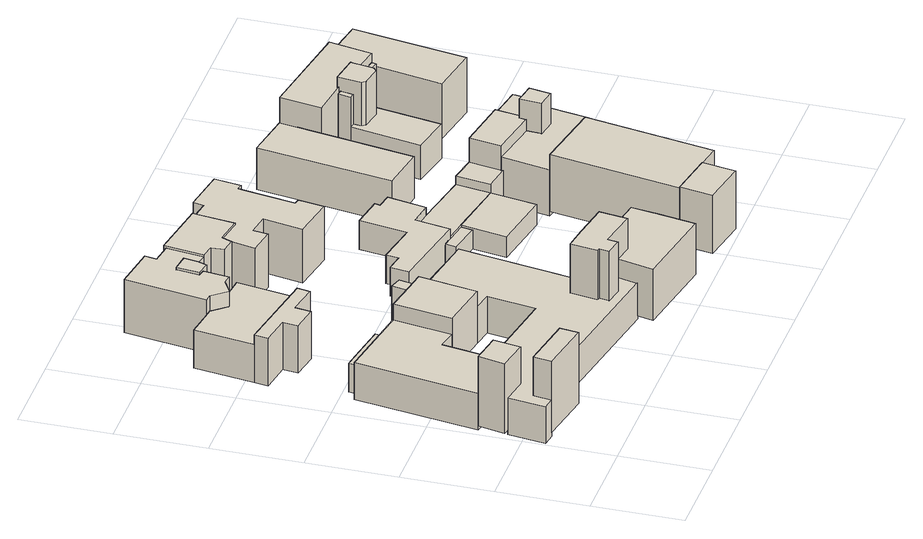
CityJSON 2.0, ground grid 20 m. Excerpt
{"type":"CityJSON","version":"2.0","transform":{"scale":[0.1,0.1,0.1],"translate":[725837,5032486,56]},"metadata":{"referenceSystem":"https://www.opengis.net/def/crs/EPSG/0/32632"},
"CityObjects":{
"building1":{"type":"Building","attributes":{"Building_category":"0303","End Use":"Residential","Envelope":"1971-1980","Heating System":"Traditional Gas Boiler, Centralized, High Temp Radiator","Cooling System":"A-A split"},"geometry":[{"type":"MultiSurface","lod":"1","boundaries":[[[0,1,2,3]],[[4,0,3,5]],[[6,4,5,7]],[[1,6,7,2]],[[1,0,4,6]],[[2,7,5,3]],[[8,9,10,11]],[[12,8,11,13]],[[14,12,13,15]],[[16,14,15,17]],[[9,16,17,10]],[[9,8,12,14,16]],[[10,17,15,13,11]],[[18,19,20,21]],[[22,18,21,23]],[[24,22,23,25]],[[19,24,25,20]],[[19,18,22,24]],[[20,25,23,21]],[[26,27,28,29]],[[30,26,29,31]],[[32,30,31,33]],[[34,32,33,35]],[[27,34,35,28]],[[27,26,30,32,34]],[[28,35,33,31,29]],[[36,37,38,39]],[[40,36,39,41]],[[42,40,41,43]],[[37,42,43,38]],[[37,36,40,42]],[[38,43,41,39]],[[44,45,46,47]],[[48,44,47,49]],[[50,48,49,51]],[[52,50,51,53]],[[54,52,53,55]],[[56,54,55,57]],[[58,56,57,59]],[[60,58,59,61]],[[45,60,61,46]],[[45,44,48,50,52,54,56,58,60]],[[46,61,59,57,55,53,51,49,47]],[[62,63,64,65]],[[66,62,65,61]],[[67,66,61,59]],[[68,67,59,69]],[[70,68,69,71]],[[72,70,71,73]],[[63,72,73,64]],[[63,62,66,67,68,70,72]],[[64,73,71,69,59,61,65]],[[74,75,76,77]],[[78,74,77,79]],[[80,78,79,81]],[[82,80,81,83]],[[84,82,83,85]],[[86,84,85,87]],[[88,86,87,89]],[[90,88,89,91]],[[92,90,91,93]],[[94,92,93,95]],[[96,94,95,97]],[[98,96,97,99]],[[100,98,99,101]],[[102,100,101,103]],[[104,102,103,105]],[[106,104,105,107]],[[108,106,107,109]],[[110,108,109,111]],[[112,110,111,17]],[[113,112,17,15]],[[114,113,15,115]],[[116,114,115,117]],[[118,116,117,119]],[[120,118,119,121]],[[122,120,121,13]],[[123,122,13,11]],[[75,123,11,76]],[[75,74,78,80,82,84,86,88,90,92,94,96,98,100,102,104,106,108,110,112,113,114,116,118,120,122,123]],[[76,11,13,121,119,117,115,15,17,111,109,107,105,103,101,99,97,95,93,91,89,87,85,83,81,79,77]]]}]},
"building2":{"type":"Building","attributes":{"Building_category":"01","End Use":"Residential","Envelope":"1945-1960","Heating System":"Traditional Gas Boiler, Centralized, High Temp Radiator","Cooling System":"A-A split"},"geometry":[{"type":"MultiSurface","lod":"1","boundaries":[[[124,125,126,127]],[[128,124,127,129]],[[130,128,129,131]],[[132,130,131,133]],[[134,132,133,135]],[[136,134,135,137]],[[138,136,137,139]],[[140,138,139,141]],[[125,140,141,126]],[[125,124,128,130,132,134,136,138,140]],[[126,141,139,137,135,133,131,129,127]],[[142,143,144,145]],[[146,142,145,147]],[[148,146,147,126]],[[149,148,126,141]],[[150,149,141,139]],[[151,150,139,152]],[[153,151,152,154]],[[155,153,154,156]],[[157,155,156,158]],[[159,157,158,160]],[[161,159,160,162]],[[163,161,162,164]],[[165,163,164,166]],[[167,165,166,168]],[[169,167,168,170]],[[143,169,170,144]],[[143,142,146,148,149,150,151,153,155,157,159,161,163,165,167,169]],[[144,170,168,166,164,162,160,158,156,154,152,139,141,126,147,145]],[[171,172,173,174]],[[175,171,174,176]],[[177,175,176,178]],[[179,177,178,180]],[[172,179,180,173]],[[172,171,175,177,179]],[[173,180,178,176,174]],[[181,182,183,184]],[[185,181,184,186]],[[187,185,186,188]],[[189,187,188,190]],[[191,189,190,192]],[[193,191,192,194]],[[195,193,194,196]],[[182,195,196,183]],[[182,181,185,187,189,191,193,195]],[[183,196,194,192,190,188,186,184]],[[197,198,188,186]],[[199,197,186,200]],[[201,199,200,202]],[[203,201,202,204]],[[205,203,204,206]],[[207,205,206,208]],[[209,207,208,210]],[[198,209,210,188]],[[198,197,199,201,203,205,207,209]],[[188,210,208,206,204,202,200,186]],[[211,212,213,214]],[[215,211,214,216]],[[217,215,216,218]],[[219,217,218,183]],[[220,219,183,196]],[[221,220,196,194]],[[222,221,194,192]],[[223,222,192,224]],[[225,223,224,226]],[[227,225,226,178]],[[228,227,178,176]],[[229,228,176,174]],[[230,229,174,173]],[[231,230,173,131]],[[212,231,131,213]],[[212,211,215,217,219,220,221,222,223,225,227,228,229,230,231]],[[213,131,173,174,176,178,226,224,192,194,196,183,218,216,214]]]}]},
"building3":{"type":"Building","attributes":{"Building_category":"01","End Use":"Residential","Envelope":"2000-2005","Heating System":"Condensing Gas Boiler, Centralized, Low Temp Radiator","Cooling System":"A-A split"},"geometry":[{"type":"MultiSurface","lod":"1","boundaries":[[[232,233,234,235]],[[236,232,235,237]],[[238,236,237,239]],[[240,238,239,241]],[[242,240,241,243]],[[244,242,243,245]],[[246,244,245,247]],[[248,246,247,249]],[[250,248,249,251]],[[252,250,251,253]],[[254,252,253,255]],[[233,254,255,234]],[[233,232,236,238,240,242,244,246,248,250,252,254]],[[234,255,253,251,249,247,245,243,241,239,237,235]]]}]},
"building4":{"type":"Building","attributes":{"Building_category":"01","End Use":"Residential","Envelope":"1981-1990","Heating System":"Traditional Gas Boiler, Centralized, High Temp Radiator","Cooling System":"A-A split"},"geometry":[{"type":"MultiSurface","lod":"1","boundaries":[[[256,257,258,259]],[[260,256,259,261]],[[262,260,261,263]],[[264,262,263,265]],[[257,264,265,258]],[[257,256,260,262,264]],[[258,265,263,261,259]],[[266,267,253,268]],[[269,266,268,270]],[[271,269,270,272]],[[273,271,272,274]],[[267,273,274,253]],[[267,266,269,271,273]],[[253,274,272,270,268]],[[275,262,276,274]],[[277,275,274,278]],[[279,277,278,280]],[[262,279,280,276]],[[262,275,277,279]],[[276,280,278,274]]]}]},
"building5":{"type":"Building","attributes":{"Building_category":"01","End Use":"Residential","Envelope":"1971-1980","Heating System":"Traditional Gas Boiler, Centralized, High Temp Radiator","Cooling System":"A-A split"},"geometry":[{"type":"MultiSurface","lod":"1","boundaries":[[[281,282,283,284]],[[285,281,284,286]],[[287,285,286,288]],[[289,287,288,290]],[[291,289,290,292]],[[293,291,292,294]],[[282,293,294,283]],[[282,281,285,287,289,291,293]],[[283,294,292,290,288,286,284]],[[295,296,286,297]],[[298,295,297,299]],[[300,298,299,301]],[[302,300,301,303]],[[304,302,303,288]],[[296,304,288,286]],[[296,295,298,300,302,304]],[[286,288,303,301,299,297]],[[305,306,307,308]],[[309,305,308,310]],[[311,309,310,312]],[[306,311,312,307]],[[306,305,309,311]],[[307,312,310,308]],[[313,314,288,303]],[[315,313,303,316]],[[317,315,316,318]],[[319,317,318,290]],[[314,319,290,288]],[[314,313,315,317,319]],[[288,290,318,316,303]],[[320,321,322,310]],[[323,320,310,324]],[[325,323,324,326]],[[321,325,326,322]],[[321,320,323,325]],[[322,326,324,310]]]}]},
"building6":{"type":"Building","attributes":{"Building_category":"01","End Use":"Residential","Envelope":"1971-1980","Heating System":"Condensing Gas Boiler, Centralized, Low Temp Radiator","Cooling System":"A-A split"},"geometry":[{"type":"MultiSurface","lod":"1","boundaries":[[[327,328,297,265]],[[329,327,265,263]],[[330,329,263,331]],[[328,330,331,297]],[[328,327,329,330]],[[297,331,263,265]],[[332,333,301,299]],[[334,332,299,335]],[[336,334,335,337]],[[338,336,337,339]],[[340,338,339,341]],[[342,340,341,343]],[[344,342,343,292]],[[345,344,292,318]],[[346,345,318,316]],[[333,346,316,301]],[[333,332,334,336,338,340,342,344,345,346]],[[301,316,318,292,343,341,339,337,335,299]]]}]},
"building7":{"type":"Building","attributes":{"Building_category":"01","End Use":"Residential","Envelope":"1971-1980","Heating System":"Traditional Gas Boiler, Centralized, High Temp Radiator","Cooling System":"A-A split"},"geometry":[{"type":"MultiSurface","lod":"1","boundaries":[[[347,348,349,350]],[[351,347,350,352]],[[353,351,352,354]],[[348,353,354,349]],[[348,347,351,353]],[[349,354,352,350]],[[355,356,357,358]],[[359,355,358,360]],[[361,359,360,362]],[[356,361,362,357]],[[356,355,359,361]],[[357,362,360,358]],[[363,364,365,366]],[[367,363,366,368]],[[369,367,368,370]],[[364,369,370,365]],[[364,363,367,369]],[[365,370,368,366]],[[371,372,373,374]],[[375,371,374,376]],[[377,375,376,378]],[[379,377,378,380]],[[381,379,380,382]],[[383,381,382,384]],[[372,383,384,373]],[[372,371,375,377,379,381,383]],[[373,384,382,380,378,376,374]],[[385,386,387,349]],[[388,385,349,389]],[[390,388,389,391]],[[386,390,391,387]],[[386,385,388,390]],[[387,391,389,349]],[[392,393,358,373]],[[394,392,373,395]],[[396,394,395,397]],[[393,396,397,358]],[[393,392,394,396]],[[358,397,395,373]],[[398,399,391,389]],[[400,398,389,401]],[[402,400,401,403]],[[404,402,403,397]],[[405,404,397,395]],[[406,405,395,382]],[[407,406,382,380]],[[408,407,380,378]],[[399,408,378,391]],[[399,398,400,402,404,405,406,407,408]],[[391,378,380,382,395,397,403,401,389]],[[409,410,411,412]],[[413,409,412,350]],[[414,413,350,374]],[[415,414,374,373]],[[416,415,373,357]],[[417,416,357,368]],[[410,417,368,411]],[[410,409,413,414,415,416,417]],[[411,368,357,373,374,350,412]],[[418,419,412,420]],[[421,418,420,422]],[[423,421,422,424]],[[419,423,424,412]],[[419,418,421,423]],[[412,424,422,420]]]}]}
},
"vertices":[
[316,565,119],[343,557,119],[343,557,10],[316,565,10],[310,528,119],[310,528,10],[337,524,119],[337,524,10],[243,540,124],[310,528,124],[310,528,0],[243,540,0],[222,411,124],[222,411,0],[337,391,124],[337,391,0],[359,520,124],[359,520,0],[42,189,178],[163,168,178],[163,168,10],[42,189,10],[36,148,178],[36,148,10],[158,127,178],[158,127,10],[72,585,77],[104,580,77],[104,580,10],[72,585,10],[70,569,77],[70,569,10],[194,548,76],[194,548,10],[198,565,76],[198,565,10],[6,238,174],[19,298,174],[19,298,10],[6,238,10],[79,226,174],[79,226,10],[89,286,174],[89,286,10],[441,226,203],[494,218,203],[494,218,10],[441,226,10],[431,166,203],[431,166,10],[438,164,203],[438,164,10],[434,142,203],[434,142,10],[474,135,203],[474,135,10],[478,158,203],[478,158,10],[566,142,203],[566,142,10],[575,204,203],[575,204,10],[721,179,131],[712,122,131],[712,122,10],[721,179,10],[575,204,131],[566,142,131],[524,150,131],[524,150,10],[504,70,131],[504,70,10],[697,37,131],[697,37,10],[63,570,87],[70,569,87],[70,569,0],[63,570,0],[19,298,87],[19,298,0],[89,286,87],[89,286,0],[79,226,87],[79,226,0],[19,236,87],[19,236,0],[7,153,87],[7,153,0],[36,148,87],[36,148,0],[42,189,87],[42,189,0],[517,106,87],[517,106,0],[524,150,87],[524,150,0],[478,158,87],[478,158,0],[474,135,87],[474,135,0],[434,142,87],[434,142,0],[438,164,87],[438,164,0],[431,166,87],[431,166,0],[441,226,87],[441,226,0],[494,218,87],[494,218,0],[540,489,87],[540,489,0],[359,520,87],[337,391,87],[381,383,87],[381,383,0],[364,276,87],[364,276,0],[160,310,87],[160,310,0],[178,419,87],[178,419,0],[222,411,87],[243,540,87],
[441,1018,140],[440,1012,140],[440,1012,10],[441,1018,10],[305,1040,140],[305,1040,10],[293,951,140],[293,951,10],[323,946,140],[323,946,10],[325,917,140],[325,917,10],[358,912,140],[358,912,10],[367,935,140],[367,935,10],[428,925,140],[428,925,10],[486,1030,137],[584,1014,137],[584,1014,10],[486,1030,10],[481,1006,137],[481,1006,10],[440,1012,137],[428,925,137],[367,935,137],[350,861,137],[350,861,10],[411,851,137],[411,851,10],[416,884,137],[416,884,10],[463,876,137],[463,876,10],[447,789,137],[447,789,10],[544,772,137],[544,772,10],[553,829,137],[553,829,10],[540,831,137],[540,831,10],[561,957,137],[561,957,10],[575,955,137],[575,955,10],[269,987,141],[264,956,141],[264,956,10],[269,987,10],[231,992,141],[231,992,10],[224,941,141],[224,941,10],[257,936,141],[257,936,10],[73,910,100],[136,901,100],[136,901,10],[73,910,10],[54,778,100],[54,778,10],[251,744,100],[251,744,10],[273,877,100],[273,877,10],[211,884,100],[211,884,10],[180,866,100],[180,866,10],[152,899,100],[152,899,10],[54,778,122],[251,744,122],[49,747,122],[49,747,10],[117,736,122],[117,736,10],[113,702,122],[113,702,10],[173,692,122],[173,692,10],[178,727,122],[178,727,10],[246,715,122],[246,715,10],[258,1041,136],[304,1034,136],[304,1034,10],[258,1041,10],[263,1067,136],[263,1067,10],[165,1082,136],[165,1082,10],[136,901,136],[152,899,136],[180,866,136],[211,884,136],[233,882,136],[233,882,10],[240,938,136],[240,938,10],[224,941,136],[231,992,136],[269,987,136],[264,956,136],[293,951,136],
[705,685,78],[689,600,78],[689,600,10],[705,685,10],[671,691,78],[671,691,10],[674,703,78],[674,703,10],[603,715,78],[603,715,10],[586,610,78],[586,610,10],[491,627,78],[491,627,10],[487,599,78],[487,599,10],[448,606,78],[448,606,10],[442,564,78],[442,564,10],[623,530,78],[623,530,10],[637,608,78],[637,608,10],
[637,608,59],[689,600,59],[689,600,0],[637,608,0],[623,530,59],[623,530,0],[808,499,59],[808,499,0],[820,575,59],[820,575,0],[600,534,55],[623,530,55],[600,534,10],[596,510,55],[596,510,10],[667,496,55],[667,496,10],[672,522,55],[672,522,10],[672,522,59],[808,499,10],[655,421,59],[655,421,10],[791,397,59],[791,397,10],
[1079,530,126],[1078,524,126],[1078,524,0],[1079,530,0],[999,544,126],[999,544,0],[990,487,126],[990,487,0],[1027,481,126],[1027,481,0],[1025,467,126],[1025,467,0],[1067,460,126],[1067,460,0],[880,564,135],[999,544,135],[880,564,0],[868,494,135],[868,494,0],[979,473,135],[979,473,0],[982,489,135],[982,489,0],[990,487,135],[848,386,145],[1006,357,145],[1006,357,10],[848,386,10],[797,99,145],[797,99,10],[955,72,145],[955,72,10],[982,489,180],[990,487,180],[977,440,180],[977,440,0],[1019,433,180],[1019,433,0],[1027,481,180],[797,99,148],[900,81,148],[900,81,10],[784,26,148],[784,26,10],[887,7,148],[887,7,10],
[820,575,78],[880,564,78],[808,499,78],[867,489,78],[867,489,0],[868,494,109],[979,473,109],[848,386,109],[848,386,0],[1006,357,109],[1006,357,0],[1009,377,109],[1009,377,0],[1062,368,109],[1062,368,0],[1077,458,109],[1077,458,0],[1025,467,109],[1019,433,109],[977,440,109],
[871,871,12],[944,858,12],[944,858,0],[871,871,0],[870,863,12],[870,863,0],[942,849,12],[942,849,0],[1032,845,137],[1100,832,137],[1100,832,0],[1032,845,0],[1030,834,137],[1030,834,0],[1098,822,137],[1098,822,0],[1224,908,130],[1182,656,130],[1182,656,0],[1224,908,0],[1118,926,130],[1118,926,0],[1072,676,130],[1072,676,0],[1018,853,183],[1017,847,183],[1017,847,0],[1018,853,0],[957,863,183],[957,863,0],[949,811,183],[949,811,0],[956,802,183],[956,802,0],[999,794,183],[999,794,0],[1010,802,183],[1010,802,0],[944,858,151],[956,856,151],[956,856,0],[938,830,151],[938,830,0],[951,828,151],[951,828,0],[1017,847,152],[1032,845,152],[1012,814,152],[1012,814,0],[1026,812,152],[1026,812,0],[938,830,81],[951,828,81],[909,674,81],[909,674,0],[999,656,81],[999,656,0],[1026,812,81],[1012,814,81],[999,794,81],[956,802,81],[949,811,81],[886,964,159],[984,948,159],[984,948,0],[886,964,0],[871,871,159],[1018,853,159],[1017,847,159],[1100,832,159],[1118,926,159],[781,982,99],[886,964,99],[781,982,0],[734,684,99],[734,684,0],[836,667,99],[836,667,0]
]}
